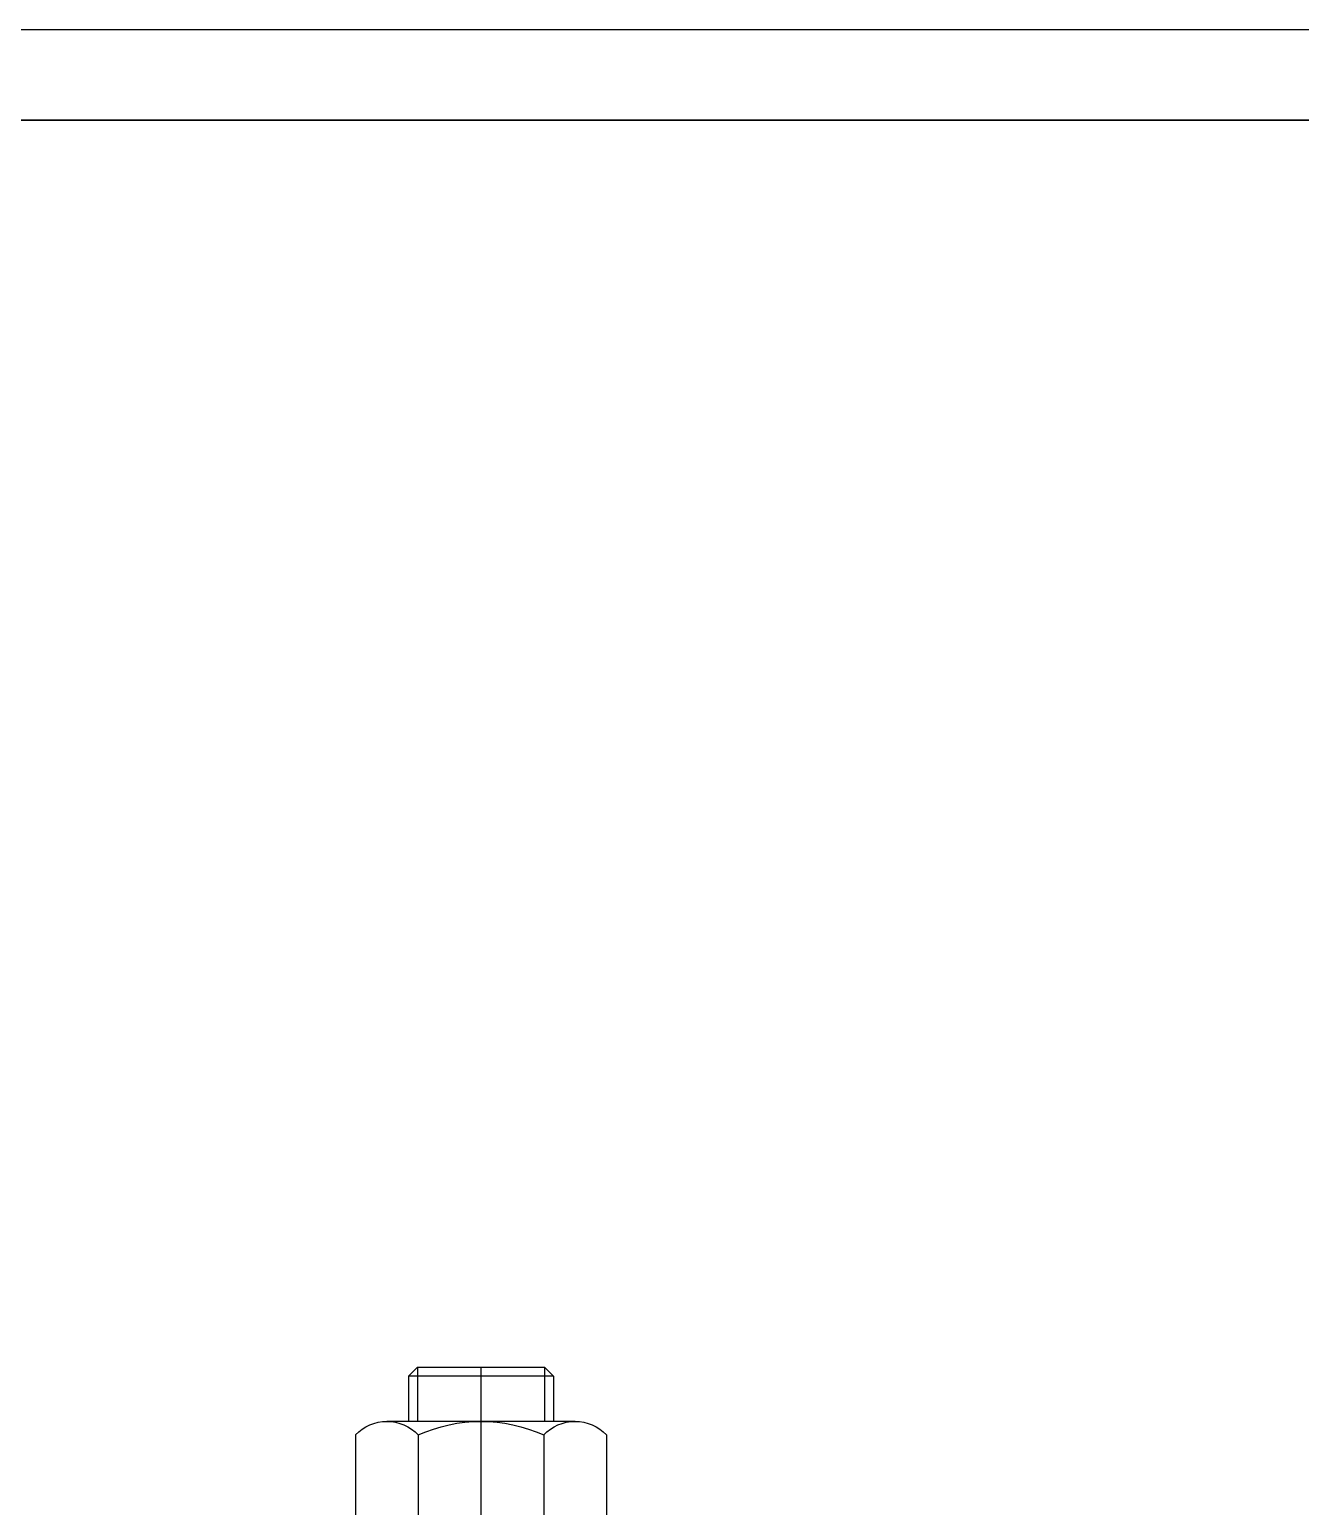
# Model space of a CAD drawing. Header units: millimetres. Extents: x 12351878 to 12381578, y 696206 to 738256.
# Drawn here: x 12357159.7 to 12357300, y 732320.4 to 732483.5 of the extents above; entities that cross this region are included whole.
import ezdxf

# ---------------------------------------------------------------- set-up
doc = ezdxf.new("R2010")
doc.units = ezdxf.units.MM
doc.header["$LTSCALE"] = 1000
for name, pattern in [('CENTER', [50.8, 31.75, -6.35, 6.35, -6.35]), ('DOTE', [2.42, 2, -0.2, 0.02, -0.2]), ('HIDDEN', [0.125, 0.0625, -0.0625])]:
    doc.linetypes.add(name, pattern=pattern)
for name, color, linetype in [('DOTE', 16, 'DOTE'), ('FASTENER', 191, 'Continuous'), ('GRID', 8, 'CENTER'), ('INSUL', 8, 'HIDDEN'), ('SURFACE', 6, 'Continuous'), ('SYMBOL', 7, 'Continuous')]:
    doc.layers.add(name, color=color, linetype=linetype)

# ---------------------------------------------------------------- blocks, each defined once
blk = doc.blocks.new('M16.7')
at = {"color": 0, "linetype": 'ByBlock'}
for p, q in [((-8, 28), (-7, 29)), ((-8, 28), (-8, 23)), ((-8, 28), (8, 28)), ((7, 29), (-7, 29)), ((7, 29), (8, 28)), ((8, 28), (8, 23)), ((-10.39, 23), (10.39, 23)), ((-13.86, 21.5), (-13.86, 8.6)), ((-6.93, 21.5), (-6.93, 8.6)), ((6.93, 21.5), (6.93, 8.6)), ((13.86, 21.5), (13.86, 8.6)), ((-10.39, 7.1), (10.39, 7.1)), ((-2.98, 3), (0, 7.1)), ((0, 3), (2.98, 7.1))]:
    blk.add_line(p, q, dxfattribs=at)
at = {"color": 0, "linetype": 'HIDDEN'}
for p, q in [((-7, 29), (-7, 23)), ((7, 29), (7, 23))]:
    blk.add_line(p, q, dxfattribs=at)
at = {"color": 0, "linetype": 'ByBlock'}
for points in [[(-12.2, 7.1), (12.2, 7.1), (12.2, 3), (-12.2, 3), (-12.2, 7.1)], [(-15, 3), (15, 3), (15, 0), (-15, 0), (-15, 3)]]:
    blk.add_lwpolyline(points, dxfattribs=at)
for centre, radius, start, end in [((-10.39, 18.25), 4.75, 43.1736, 136.8264), ((0, 6.25), 16.75, 65.5673, 114.4327), ((10.39, 18.25), 4.75, 43.1736, 136.8264), ((-10.39, 11.85), 4.75, 223.1736, 316.8264), ((0, 23.85), 16.75, 245.5673, 294.4327), ((10.39, 11.85), 4.75, 223.1736, 316.8264)]:
    blk.add_arc(centre, radius, start, end, dxfattribs=at)
blk = doc.blocks.new('20221207-AZM03')
at = {"layer": 'GRID'}
blk.add_line((125, 52.27), (125, -135), dxfattribs=at)
at = {"layer": 'FASTENER', "extrusion": (0, 0, -1), "zscale": -1}
blk.add_blockref('M16.7', (-125, 23.27), dxfattribs=at)
blk = doc.blocks.new('apqs02')
at = {"layer": 'INSUL', "linetype": 'ByBlock', "elevation": 0}
blk.add_lwpolyline([(3427, 2750.57), (3427, 2710.57), (3513.32, 2710.57), (3513.32, 2579.57), (3540, 2579.57), (3702.04, 2571.57), (3702.04, 2560.57), (3737, 2560.57), (3737, 2750.57)], close=True, dxfattribs=at)
at = {"layer": 'SURFACE', "elevation": 0}
for points in [[(3427, 2760.57), (6790.5, 2760.57)], [(3427, 2750.57), (6790.5, 2750.57)]]:
    blk.add_lwpolyline(points, dxfattribs=at)
at = {"linetype": 'ByBlock'}
blk.add_blockref('20221207-AZM03', (3487, 2560.57), dxfattribs=at)

msp = doc.modelspace()

# ---------------------------------------------------------------- linework, layer by layer
at = {"layer": 'DOTE'}
msp.add_line((12353989.5, 732483.5), (12361333.5, 732483.5), dxfattribs=at)

# ---------------------------------------------------------------- block references
at = {"layer": 'SYMBOL'}
msp.add_blockref('apqs02', (12353597.5, 729722.93), dxfattribs=at)

doc.saveas('drawing.dxf')
